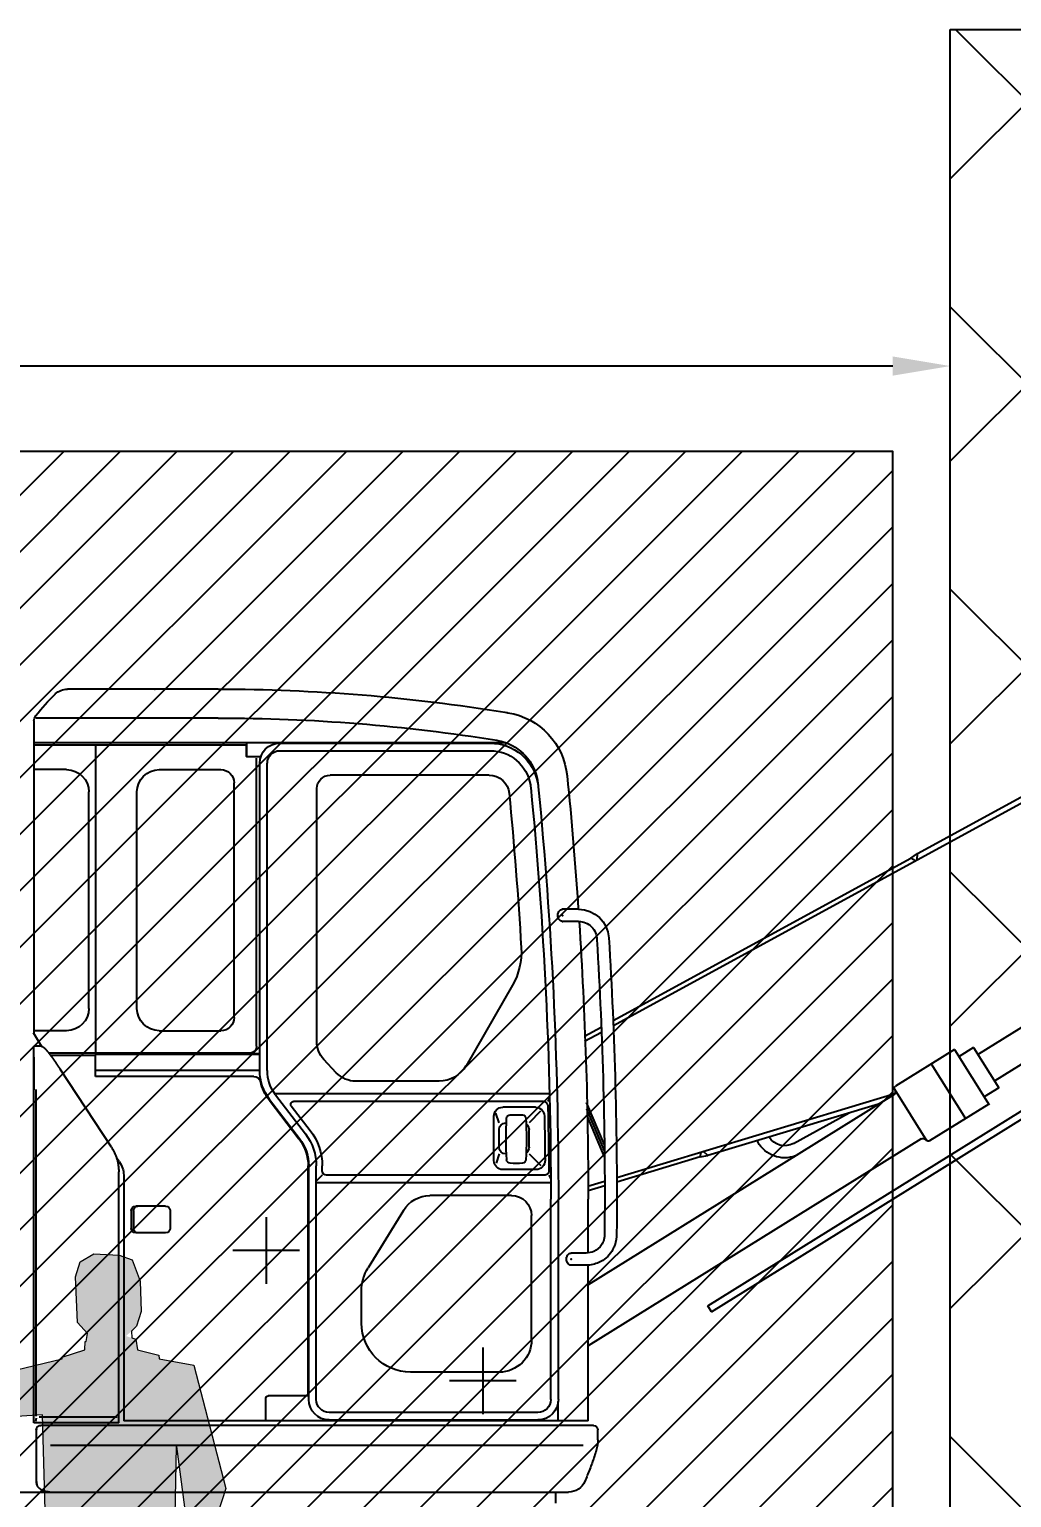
# Model space of a CAD drawing. Header units: metres. Extents: x 668617 to 675126, y 2286318 to 2293677.
# Drawn here: x 672213.424 to 672216.495, y 2287824.052 to 2287828.647 of the extents above; entities that cross this region are included whole.
import ezdxf

# ---------------------------------------------------------------- set-up
doc = ezdxf.new("R2010")
doc.units = ezdxf.units.M
doc.header["$MEASUREMENT"] = 0
doc.linetypes.add('CONTINUA', pattern=[0])
for name, color, linetype in [('DMTG_SECCIONES_VIALES', 250, 'Continuous'), ('ESTACIÓN', 7, 'Continuous'), ('PERSONA', 7, 'CONTINUA'), ('PERSONAS HATCH', 254, 'Continuous')]:
    doc.layers.add(name, color=color, linetype=linetype)
doc.styles.get("Standard").update_dxf_attribs({"font": 'arial.ttf'})
doc.dimstyles.get("Standard").update_dxf_attribs({"dimtxt": 0.18, "dimasz": 0.18, "dimexe": 0.18, "dimexo": 0.0625, "dimgap": 0.09, "dimtad": 0, "dimtih": 1, "dimtoh": 1, "dimdec": 4, "dimzin": 0, "dimdsep": 46, "dimtxsty": 'Standard', "dimcen": 0.09, "dimadec": 0, "dimazin": 0, "dimtfac": 1, "dimtdec": 4, "dimtofl": 0, "dimtmove": 0, "dimatfit": 3, "dimfxl": 1, "dimtolj": 1, "dimtzin": 0, "dimarcsym": 0})

# ---------------------------------------------------------------- blocks, each defined once
blk = doc.blocks.new('*D448')
at = {"layer": 'Defpoints', "color": 0, "transparency": 16777216}
for p in [(672216.3035, 2287827.5932), (672208.0435, 2287822.5467), (672216.3035, 2287822.5467)]:
    blk.add_point(p, dxfattribs=at)
at = {"layer": 'DMTG_SECCIONES_VIALES', "color": 0, "lineweight": -2, "transparency": 16777216}
for p, q in [((672208.0435, 2287822.6092), (672208.0435, 2287827.7732)), ((672216.3035, 2287822.6092), (672216.3035, 2287827.7732)), ((672208.2235, 2287827.5932), (672211.8497, 2287827.5932)), ((672216.1235, 2287827.5932), (672212.4974, 2287827.5932))]:
    blk.add_line(p, q, dxfattribs=at)
at = {"layer": 'DMTG_SECCIONES_VIALES', "color": 0, "transparency": 16777216}
for points in [[(672208.2235, 2287827.6232), (672208.2235, 2287827.5632), (672208.0435, 2287827.5932)], [(672216.1235, 2287827.6232), (672216.1235, 2287827.5632), (672216.3035, 2287827.5932)]]:
    blk.add_solid(points, dxfattribs=at)
at = {"layer": 'DMTG_SECCIONES_VIALES', "color": 0, "transparency": 16777216, "insert": (672212.1735, 2287827.5932), "char_height": 0.18, "attachment_point": 5}
blk.add_mtext('\\A1;8.26', dxfattribs=at)
blk = doc.blocks.new('veh contruccion')
at = {"color": 0}
for p, q in [((-0.2092, 2.7467), (0.1311, 2.7467)), ((-0.2092, 2.6814), (0.2028, 2.6814)), ((0.2068, 2.6747), (0.2068, 2.6261)), ((0.2068, 2.6261), (-0.8579, 2.6261)), ((-0.3479, 2.6246), (-0.823, 2.6246)), ((-0.2734, 2.5944), (-0.2734, 2.6261)), ((-0.273, 2.5944), (-0.273, 2.6211)), ((0.068, 2.6211), (-0.273, 2.6211)), ((0.0637, 2.6261), (-0.27, 2.6261)), ((0.2006, 2.6261), (0.0634, 2.6261)), ((0.068, 2.6211), (0.068, 1.9197)), ((0.2068, 2.6211), (0.068, 2.6211)), ((0.2068, 2.6462), (0.2068, 1.97)), ((-0.3479, 2.6075), (-0.823, 2.6075)), ((-0.305, 2.5934), (-0.274, 2.5934)), ((-0.2958, 1.9398), (-0.2958, 2.591)), ((-0.3199, 1.885), (-0.3199, 2.5796)), ((-0.3029, 1.885), (-0.3029, 2.5796)), ((-0.0758, 2.5648), (-0.2151, 2.5648)), ((0.1332, 2.5648), (0.2068, 2.5648)), ((-0.8208, 2.5523), (-0.4617, 2.5523)), ((-0.4316, 1.9513), (-0.4316, 2.5222)), ((-0.2452, 2.0051), (-0.2452, 2.5347)), ((-1.101, 1.9866), (-2.035, 2.4965)), ((-1.7875, 2.3752), (-2.0292, 2.5071)), ((-0.0256, 2.0252), (-0.0256, 2.5146)), ((0.0829, 2.0252), (0.0829, 2.5146)), ((-1.7872, 2.3613), (-1.7875, 2.3752)), ((-1.7729, 2.3649), (-1.7875, 2.3752)), ((-1.7828, 2.3589), (-1.7729, 2.3649)), ((-1.1005, 1.9978), (-1.7729, 2.3649)), ((-1.0225, 2.2493), (-0.9865, 2.2493)), ((-0.9758, 2.2359), (-0.9758, 2.2354)), ((-1.0225, 2.222), (-0.9865, 2.222)), ((-2.1979, 2.0919), (-1.9255, 1.9223)), ((-0.8732, 2.0776), (-0.7684, 1.8961)), ((-1.9627, 1.8626), (-2.2351, 2.0322)), ((-1.3226, 1.34), (-2.3718, 1.9932)), ((-1.3143, 1.3533), (-2.3167, 1.9773)), ((-1.0362, 1.9513), (-1.0742, 1.972)), ((-1.0357, 1.9625), (-1.0737, 1.9832)), ((-0.0758, 1.975), (-0.2151, 1.975)), ((0.1332, 1.975), (0.2068, 1.975)), ((0.1896, 1.9398), (0.2079, 1.97)), ((-1.9141, 1.9369), (-1.9709, 1.8457)), ((-1.8714, 1.933), (-1.9493, 1.8079)), ((-1.9141, 1.9369), (-1.8816, 1.9167)), ((-1.8714, 1.933), (-1.7376, 1.8497)), ((0.1719, 1.9248), (-0.2807, 1.9248)), ((0.1896, 1.9398), (0.2069, 1.9398)), ((0.2069, 1.0897), (0.2069, 1.9398)), ((-1.8186, 1.9001), (-1.8956, 1.7764)), ((-0.4754, 1.8802), (-0.4476, 1.9103)), ((-0.3029, 1.9227), (-0.2958, 1.923)), ((-0.3029, 1.9216), (0.068, 1.9216)), ((-0.2958, 1.923), (0.068, 1.923)), ((0.068, 1.8719), (0.068, 1.9197)), ((0.1686, 1.9197), (0.068, 1.9197)), ((0.2068, 1.9151), (0.2068, 1.8413)), ((-0.7075, 1.8609), (-0.5197, 1.8609)), ((0.068, 1.8861), (-0.3029, 1.8861)), ((-0.2897, 1.8719), (0.068, 1.8719)), ((0.0319, 1.7117), (0.1476, 1.8879)), ((-1.9709, 1.8457), (-1.9384, 1.8254)), ((-1.736, 1.8427), (-1.8079, 1.7272)), ((-1.1087, 1.6436), (-1.7367, 1.8329)), ((-1.7325, 1.8293), (-1.0442, 1.4008)), ((-0.9569, 1.8323), (-0.3369, 1.8323)), ((-0.3385, 1.8301), (-0.406, 1.7418)), ((0.2016, 1.3845), (0.2016, 1.842)), ((-1.9484, 1.8093), (-1.8146, 1.726)), ((-1.6996, 1.8091), (-1.3145, 1.6931)), ((-1.0809, 1.7036), (-1.0411, 1.7988)), ((-1.0807, 1.717), (-1.0407, 1.8127)), ((-0.9571, 1.8232), (-0.9529, 1.8152)), ((-0.9431, 1.8152), (-0.3788, 1.8152)), ((-0.9367, 1.7936), (-0.9108, 1.767)), ((-0.9253, 1.8021), (-0.8513, 1.8021)), ((-0.374, 1.8055), (-0.4166, 1.7499)), ((-0.325, 1.8197), (-0.3925, 1.7314)), ((-0.3239, 1.8189), (-0.3914, 1.7306)), ((-1.5074, 1.7204), (-1.6335, 1.7892)), ((-1.081, 1.6903), (-1.0414, 1.785)), ((-0.8597, 1.767), (-0.8583, 1.767)), ((-0.8432, 1.767), (-0.8357, 1.789)), ((-0.8312, 1.6816), (-0.8312, 1.782)), ((-1.8096, 1.7282), (-1.8094, 1.7286)), ((-1.7955, 1.7312), (-1.0442, 1.2635)), ((-1.4258, 1.726), (-1.4272, 1.7234)), ((-0.9108, 1.7117), (-0.9108, 1.7519)), ((-0.8432, 1.7117), (-0.8432, 1.7519)), ((-1.3145, 1.6931), (-1.3044, 1.7026)), ((-1.2969, 1.6899), (-1.3145, 1.6931)), ((-1.2969, 1.6899), (-1.2996, 1.7011)), ((-0.9108, 1.6966), (-0.9376, 1.6706)), ((-0.8597, 1.6966), (-0.8583, 1.6966)), ((-0.8432, 1.6966), (-0.8362, 1.6761)), ((-1.2969, 1.6899), (-1.1088, 1.6332)), ((-0.9268, 1.6615), (-0.8513, 1.6615)), ((-0.4437, 1.6584), (-0.4437, 1.6696)), ((-0.4305, 1.142), (-0.4305, 1.6696)), ((-0.4134, 1.142), (-0.4134, 1.6696)), ((-0.412, 1.15), (-0.412, 1.6696)), ((0.0146, 1.6793), (0.02, 1.6863)), ((-1.0437, 1.624), (-1.0814, 1.6354)), ((-0.9553, 1.6484), (-0.9598, 1.6404)), ((-0.9598, 1.6313), (-0.4305, 1.6313)), ((-0.9452, 1.6484), (-0.4538, 1.6484)), ((-0.4437, 1.6484), (-0.4305, 1.6351)), ((0.0043, 1.6488), (0.0043, 1.0937)), ((0.0154, 1.0897), (0.0154, 1.6566)), ((-1.0815, 1.6249), (-1.0438, 1.6136)), ((-1.0442, 1.473), (-1.0442, 1.5945)), ((-0.977, 1.142), (-0.977, 1.5945)), ((-0.9599, 1.142), (-0.9599, 1.5945)), ((-0.8712, 1.6027), (-0.6871, 1.6027)), ((-0.6272, 1.5692), (-0.5474, 1.4395)), ((-0.1005, 1.5686), (-0.1005, 1.5284)), ((-0.0904, 1.5787), (-0.0228, 1.5787)), ((-0.0178, 1.5686), (-0.0178, 1.5284)), ((-0.0127, 1.5686), (-0.0127, 1.5284)), ((-0.9165, 1.2771), (-0.9165, 1.5575)), ((-0.3172, 1.5539), (-0.3172, 1.4032)), ((-0.0904, 1.5184), (-0.0228, 1.5184)), ((-1.0399, 1.4728), (-1.0058, 1.4728)), ((-0.995, 1.4593), (-0.995, 1.4589)), ((-0.3925, 1.4786), (-0.2418, 1.4786)), ((-1.0442, 1.0937), (-1.0442, 1.4456)), ((-1.0399, 1.4454), (-1.0057, 1.4454)), ((-0.5325, 1.3143), (-0.5325, 1.3869)), ((0.2016, 1.1043), (0.2016, 1.3845)), ((-1.3226, 1.34), (-1.3143, 1.3533)), ((-0.8065, 1.2595), (-0.8065, 1.1088)), ((-0.8431, 1.2038), (-0.643, 1.2038)), ((-0.8819, 1.1842), (-0.7312, 1.1842)), ((-0.9767, 1.0937), (-0.9767, 1.1373)), ((-0.4134, 1.15), (-0.3217, 1.15)), ((-0.3167, 1.0937), (-0.3167, 1.145)), ((0.0154, 1.142), (0.0154, 1.156)), ((-0.9307, 1.1128), (-0.4596, 1.1128)), ((-0.9307, 1.0957), (-0.4596, 1.0957)), ((0.0194, 1.1018), (0.1953, 1.1018)), ((0.2019, 1.0999), (0.2032, 1.0925)), ((-1.0661, 1.0507), (-1.0661, 1.0736)), ((-1.056, 1.0837), (0.1915, 1.0837)), ((-1.0442, 1.0937), (-0.9548, 1.0937)), ((-1.0442, 1.0937), (0.0043, 1.0937)), ((0.0154, 1.0897), (0.2069, 1.0897)), ((0.2015, 1.0507), (0.2015, 1.0736)), ((0.2015, 0.9575), (0.2015, 1.0736)), ((-1.0331, 1.0385), (0.1698, 1.0385)), ((1.2471, 0.933), (-0.9998, 0.933)), ((-0.9714, 0.9078), (-0.9714, 0.933))]:
    blk.add_line(p, q, dxfattribs=at)
for centre, radius, start, end in [((-0.2092, -1.2727), 4.0194, 90, 99.2651), ((0.1311, 2.7065), 0.0402, 46.7348, 90), ((-0.1169, 2.4431), 0.4019, 37.34, 46.7348), ((-0.8367, 2.5346), 0.1608, 99.3594, 174.3126), ((-0.8367, 2.5346), 0.1608, 99.3594, 174.3126), ((-0.2092, -1.2727), 4.0194, 99.2651, 99.3594), ((-0.2092, -1.2727), 4.0194, 99.3119, 99.3594), ((0.1867, 2.6747), 0.0201, 0, 37.34), ((-0.2092, -1.2727), 3.9541, 90, 99.1536), ((-0.8207, 2.5219), 0.1105, 109.6688, 174.3791), ((-0.823, 2.5156), 0.109, 90, 170.5751), ((-0.8207, 2.5219), 0.1105, 99.1536, 109.3586), ((-0.3479, 2.5796), 0.045, 0, 90), ((-0.823, 2.5156), 0.0919, 90, 170.5751), ((-0.3479, 2.5796), 0.0279, 0, 90), ((-0.2745, 2.5944), 0.001, 270, 0), ((-0.274, 2.5944), 0.001, 270, 0), ((-0.2151, 2.5347), 0.0301, 90, 180), ((-0.0758, 2.5146), 0.0502, 0, 90), ((0.1332, 2.5146), 0.0502, 90, 180), ((8.6023, 1.5945), 9.6465, 174.31259, 176.10785), ((8.6023, 1.5945), 9.5792, 174.41859, 180.00001), ((8.6023, 1.5945), 9.5622, 174.41859, 180.00001), ((-0.823, 2.5156), 0.109, 170.5751, 174.4186), ((-0.823, 2.5156), 0.109, 170.5751, 174.4186), ((-0.823, 2.5156), 0.0919, 170.5751, 174.4186), ((-0.8208, 2.5071), 0.0452, 90, 174.4682), ((-0.4617, 2.5222), 0.0301, 0, 90), ((8.6023, 1.5945), 9.5123, 174.46818, 176.57976), ((-1.0225, 2.1808), 0.0685, 89.9753, 176.4748), ((-0.9865, 2.2406), 0.00866, 58.5658, 90), ((-0.9865, 2.2306), 0.00866, 270.0414, 301.4342), ((-0.988, 2.2382), 0.0116, 32.3251, 58.5658), ((-0.988, 2.2331), 0.0116, 301.4342, 327.6749), ((-0.9917, 2.2359), 0.0159, 0, 32.3251), ((-0.9917, 2.2354), 0.0159, 327.6749, 0), ((-1.0225, 2.1808), 0.0413, 89.9753, 180.5562), ((8.6023, 1.5945), 9.6465, 176.27067, 180.00001), ((8.4133, 1.5995), 9.5221, 176.47478, 180.49622), ((8.4133, 1.5995), 9.4948, 176.49251, 180.50955), ((-0.7427, 2.153), 0.1507, 176.5798, 210), ((-0.0758, 2.0252), 0.0502, 270, 0), ((0.1332, 2.0252), 0.0502, 180, 270), ((-0.2151, 2.0051), 0.0301, 180, 270), ((-0.4919, 1.9513), 0.0603, 317.2208, 0), ((-0.2807, 1.9398), 0.0151, 180, 270), ((4.3507, -1.278), 5.2637, 142.5368, 142.5511), ((4.3351, -1.2988), 5.264, 142.2392, 142.2534), ((4.3171, -1.3221), 5.2641, 141.9044, 141.9186), ((4.2978, -1.3466), 5.2642, 141.5511, 141.5653), ((4.2755, -1.3736), 5.2636, 141.1564, 141.1706), ((4.3183, -1.4588), 5.3504, 140.7185, 140.7325), ((4.29, -1.493), 5.3504, 140.2298, 140.2438), ((4.2569, -1.5321), 5.3503, 139.6665, 139.6805), ((0.2595, 1.8612), 0.1068, 138.676, 139.3766), ((0.2483, 1.8711), 0.0919, 137.8644, 138.6784), ((0.2386, 1.8799), 0.0788, 136.9209, 137.8704), ((0.2284, 1.8894), 0.0649, 135.7611, 136.9146), ((0.2196, 1.898), 0.0526, 134.3445, 135.7677), ((0.2111, 1.9067), 0.0404, 132.4972, 134.3494), ((0.2048, 1.9136), 0.031, 130.0688, 132.5354), ((3.741, -2.4235), 5.627, 129.1897, 129.1966), ((3.7225, -2.6865), 5.8219, 127.40622, 127.41286), ((0.1952, 1.9255), 0.0157, 123.9881, 126.457), ((0.1934, 1.9282), 0.0125, 120.8752, 123.9852), ((0.1918, 1.931), 0.00926, 116.7233, 120.9039), ((0.1906, 1.9332), 0.0067, 111.0291, 116.8024), ((0.1899, 1.9352), 0.00464, 102.7388, 111.079), ((0.1896, 1.9366), 0.00314, 90.552, 102.8059), ((-0.7075, 1.9312), 0.0703, 210, 270), ((4.5375, -1.0355), 5.2742, 146.3029, 146.3169), ((4.527, -1.0323), 5.2636, 146.2551, 146.2693), ((4.5259, -1.0348), 5.2641, 146.2111, 146.2253), ((4.5217, -1.0404), 5.2638, 146.1212, 146.1354), ((4.5212, -1.0418), 5.2641, 146.0918, 146.106), ((4.5177, -1.0468), 5.264, 146.0111, 146.0253), ((4.516, -1.0493), 5.264, 145.9634, 145.9776), ((4.5125, -1.0543), 5.2639, 145.8827, 145.8969), ((4.509, -1.0593), 5.2638, 145.8019, 145.8161), ((4.4629, -1.0345), 5.2118, 145.7284, 145.7426), ((4.5031, -1.0681), 5.2639, 145.6588, 145.673), ((4.499, -1.0743), 5.264, 145.5634, 145.5776), ((4.4961, -1.0787), 5.2641, 145.4919, 145.5061), ((4.492, -1.0843), 5.2639, 145.4019, 145.4161), ((4.4872, -1.0905), 5.2635, 145.3028, 145.317), ((4.4831, -1.098), 5.2644, 145.1965, 145.2107), ((4.4778, -1.1042), 5.2636, 145.0936, 145.1078), ((4.4743, -1.111), 5.2646, 144.9965, 145.0107), ((4.4684, -1.1179), 5.2637, 144.8844, 144.8986), ((4.4624, -1.1265), 5.2638, 144.7559, 144.7701), ((4.4571, -1.1352), 5.2645, 144.6313, 144.6455), ((4.45, -1.1438), 5.2637, 144.4952, 144.5094), ((4.4434, -1.1531), 5.2638, 144.3575, 144.3718), ((4.4363, -1.1636), 5.2641, 144.2053, 144.2195), ((4.4285, -1.1747), 5.2643, 144.0438, 144.058), ((4.4196, -1.1864), 5.264, 143.8692, 143.8834), ((4.41, -1.1987), 5.2635, 143.6854, 143.6996), ((4.4005, -1.2129), 5.2642, 143.4855, 143.4997), ((4.3891, -1.2276), 5.2639, 143.2685, 143.2827), ((4.4139, -1.2701), 5.3093, 143.0471, 143.0611), ((4.3651, -1.2596), 5.264, 142.8055, 142.8197), ((-0.5197, 1.9212), 0.0603, 270, 317.2208), ((-0.4104, 1.885), 0.0904, 322.604, 0), ((-0.4104, 1.885), 0.1075, 322.604, 0), ((-0.4104, 1.885), 0.1089, 322.604, 346.8471), ((-0.2897, 1.8568), 0.0151, 90, 166.8471), ((4.5425, -1.0093), 5.2639, 146.6698, 146.684), ((4.5045, -0.9875), 5.2201, 146.6268, 146.6413), ((4.5384, -1.0157), 5.264, 146.5597, 146.5739), ((4.4916, -0.9883), 5.2098, 146.5125, 146.527), ((4.535, -1.0208), 5.2639, 146.4643, 146.4785), ((4.5139, -1.0118), 5.2413, 146.4042, 146.4184), ((4.531, -1.0271), 5.2641, 146.3542, 146.3684), ((-1.7403, 1.8454), 0.00502, 328.098, 58.098), ((-1.7272, 1.8378), 0.01, 148.098, 238.098), ((8.6023, 1.5945), 9.5578, 178.73579, 179.61627), ((-0.9431, 1.8052), 0.01, 90, 178.7358), ((-0.9253, 1.782), 0.0201, 90, 178.8724), ((-0.8513, 1.782), 0.0201, 0, 90), ((-0.3788, 1.8092), 0.00603, 322.604, 90), ((8.6023, 1.5945), 9.5495, 178.87235, 179.47658), ((-0.8957, 1.7519), 0.0151, 124.3282, 180), ((0.1001, 1.7318), 1.0048, 177.4009, 182.761), ((-0.8957, 1.777), 0.00804, 92.6459, 177.4009), ((-0.8822, 1.4839), 0.3015, 87.2557, 92.6459), ((-0.8681, 1.777), 0.00804, 2.5977, 87.2557), ((-1.8639, 1.7318), 1.0048, 357.2403, 2.5977), ((-0.8583, 1.7519), 0.0151, 0, 90), ((-1.812, 1.7302), 0.00502, 238.098, 328.098), ((-1.7994, 1.7219), 0.01, 58.098, 148.098), ((-1.4875, 1.7569), 0.0416, 241.3686, 327.6119), ((-0.3116, 1.6696), 0.1322, 142.604, 180), ((-0.3116, 1.6696), 0.1189, 142.604, 180), ((-0.3116, 1.6696), 0.1018, 142.604, 180), ((-0.3116, 1.6696), 0.1005, 142.604, 180), ((-1.4875, 1.7569), 0.0689, 249.1163, 331.3686), ((-0.8957, 1.7117), 0.0151, 180, 235.6719), ((-0.8583, 1.7117), 0.0151, 270, 0), ((0.1159, 1.6566), 0.1004, 159.191, 163.356), ((0.116, 1.6565), 0.1006, 155.0303, 159.1879), ((0.1157, 1.6566), 0.1003, 150.8614, 155.0314), ((0.1161, 1.6565), 0.1007, 146.7099, 150.8641), ((-0.9452, 1.6584), 0.01, 179.6163, 270), ((-0.9268, 1.6816), 0.0201, 179.4766, 270), ((-0.8956, 1.6838), 0.00804, 182.761, 267.3799), ((-0.8822, 1.9769), 0.3015, 267.3799, 272.7186), ((-0.8682, 1.6838), 0.00804, 272.7186, 357.2403), ((-0.8513, 1.6816), 0.0201, 270, 0), ((-0.4538, 1.6584), 0.01, 270, 0), ((0.0545, 1.6488), 0.0502, 142.5913, 180), ((0.1159, 1.6565), 0.1005, 175.8365, 179.9992), ((0.1158, 1.6565), 0.1004, 171.6738, 175.839), ((0.1161, 1.6565), 0.1006, 167.5175, 171.6742), ((0.1159, 1.6565), 0.1005, 163.3522, 167.5144), ((-0.8712, 1.5575), 0.0452, 90, 180), ((-0.6871, 1.5324), 0.0703, 31.6058, 90), ((-0.0904, 1.5686), 0.01, 90, 180), ((-0.0278, 1.5686), 0.01, 0, 90), ((-0.0228, 1.5686), 0.01, 0, 90), ((-0.0904, 1.5284), 0.01, 180, 270), ((-0.0278, 1.5284), 0.01, 270, 0), ((-0.0228, 1.5284), 0.01, 270, 0), ((-1.0361, 1.5148), 0.0724, 178.2614, 200.184), ((-1.0361, 1.5148), 0.0451, 180.5851, 200.184), ((-1.0428, 1.5131), 0.0382, 201.1939, 214.1275), ((-1.0428, 1.5131), 0.0655, 200.9797, 213.7507), ((-1.0406, 1.5131), 0.0674, 212.6927, 245.6432), ((-1.0406, 1.5131), 0.0401, 212.3301, 245.6432), ((-1.0399, 1.5135), 0.0407, 245.0033, 269.9933), ((-1.0057, 1.4641), 0.00866, 58.5658, 90), ((-1.0072, 1.4616), 0.0116, 32.3251, 58.5658), ((-1.0109, 1.4593), 0.0159, 0, 32.3251), ((-1.0399, 1.5135), 0.0681, 245.1316, 269.9933), ((-1.0057, 1.4541), 0.00866, 270, 301.4342), ((-1.0072, 1.4566), 0.0116, 301.4342, 327.6749), ((-1.0109, 1.4589), 0.0159, 327.6749, 0), ((-0.633, 1.3869), 0.1005, 0, 31.6058), ((-0.643, 1.3143), 0.1105, 270, 0), ((-0.8431, 1.2771), 0.0734, 180, 270), ((-0.9307, 1.142), 0.0462, 180, 270), ((-0.9307, 1.142), 0.0291, 180, 270), ((-0.4596, 1.142), 0.0462, 270, 0), ((-0.4596, 1.142), 0.0291, 270, 0), ((-0.3217, 1.145), 0.00502, 0, 90), ((-1.056, 1.0736), 0.01, 90, 180), ((0.1915, 1.0736), 0.0101, 84.0026, 89.9919), ((0.1915, 1.0737), 0.01, 77.9999, 84.0119), ((0.1915, 1.0736), 0.0101, 72.0194, 77.9988), ((0.1915, 1.0737), 0.00999, 65.9844, 72.0172), ((0.1915, 1.0736), 0.0101, 60.0103, 65.9947), ((0.1915, 1.0736), 0.01, 53.9865, 59.9975), ((0.1915, 1.0736), 0.0101, 48.0046, 54.0012), ((0.1914, 1.0736), 0.0101, 42.011, 47.9913), ((0.1915, 1.0737), 0.01, 35.9947, 42.017), ((0.1915, 1.0736), 0.01, 30.0019, 36.0055), ((0.1915, 1.0736), 0.0101, 24.0007, 29.9922), ((0.1915, 1.0736), 0.0101, 18.0087, 23.995), ((0.1915, 1.0736), 0.00999, 11.9812, 18.0188), ((0.1914, 1.0736), 0.0101, 5.9971, 11.9767), ((0.1915, 1.0736), 0.0101, 0.0157, 6.0134), ((-0.9857, 1.0507), 0.0804, 180, 197.2157), ((-0.297, 1.2711), 0.8035, 197.6916, 198.7548), ((-0.297, 1.271), 0.8035, 198.7544, 199.8176), ((-0.2962, 1.2713), 0.8044, 199.8179, 200.8799), ((-0.2965, 1.2712), 0.804, 200.8793, 201.9417), ((-0.2965, 1.2712), 0.804, 201.9426, 203.0051), ((-0.9998, 0.9731), 0.0402, 202.9699, 270), ((0.1714, 0.976), 0.0431, 269.9986, 272.0163), ((0.1714, 0.9754), 0.0424, 272.0139, 274.0639), ((0.1715, 0.9743), 0.0413, 274.0633, 276.1674), ((0.1716, 0.973), 0.0401, 276.1673, 278.3363), ((0.1718, 0.9717), 0.0387, 278.3358, 280.5821), ((0.1721, 0.9704), 0.0374, 280.5806, 282.9065), ((0.1724, 0.969), 0.0359, 282.9097, 285.3296), ((0.1727, 0.9677), 0.0346, 285.3295, 287.8389), ((0.1731, 0.9665), 0.0333, 287.8381, 290.4476), ((0.1735, 0.9655), 0.0322, 290.4473, 293.1439), ((0.174, 0.9643), 0.031, 293.1453, 295.9481), ((0.1745, 0.9633), 0.0299, 295.9488, 298.8574), ((0.175, 0.9623), 0.0287, 298.8512, 301.8797), ((0.1757, 0.9612), 0.0275, 301.8835, 305.0495), ((0.1764, 0.9603), 0.0263, 305.05, 308.3514), ((0.1767, 0.9599), 0.0258, 308.3419, 311.3958), ((0.1773, 0.9592), 0.0249, 311.3964, 314.5498), ((0.1777, 0.9588), 0.0243, 314.5524, 317.7929), ((0.1782, 0.9583), 0.0237, 317.7947, 321.1199), ((0.1787, 0.958), 0.023, 321.1136, 324.5271), ((0.179, 0.9577), 0.0226, 324.5357, 328.0144), ((0.1795, 0.9574), 0.0221, 328.0108, 331.5717), ((0.1796, 0.9573), 0.0219, 331.5755, 335.1683), ((0.1792, 0.9575), 0.0223, 335.192, 338.714), ((0.1801, 0.9572), 0.0214, 338.7023, 342.3751), ((0.1798, 0.9573), 0.0217, 342.3823, 346.0125), ((0.1796, 0.9573), 0.0219, 346.017, 349.6018), ((0.1789, 0.9574), 0.0226, 349.5994, 353.0827), ((0.1789, 0.9574), 0.0226, 353.0858, 356.5693), ((0.1787, 0.9575), 0.0228, 356.5572, 0.0061)]:
    blk.add_arc(centre, radius, start, end, dxfattribs=at)
for p in [(-0.0659, 2.7467), (-0.9865, 2.2493), (-0.9865, 2.2356), (-0.9865, 2.222), (-1.0057, 1.4591), (-0.0659, 0.933), (-0.0659, 0.933), (-0.0659, 0.933)]:
    blk.add_point(p, dxfattribs=at)
blk = doc.blocks.new('PeopleS18')
at = {"layer": 'PERSONAS HATCH', "linetype": 'Continuous'}
h = blk.add_hatch(color=256, dxfattribs=at)
h.paths.add_polyline_path([(162.9, 1038.3), (121, 820.3), (119.8, 352.1), (100.6, 91), (109, 88.6), (67.1, 50.3), (9.6, 40.7), (0, 0), (94.6, 2.4), (188, 0), (253.9, -1.2), (253.9, 32.3), (247.9, 69.5), (268.2, 73), (328.1, 767.6), (367.6, 85), (374.8, 83.8), (370, 47.9), (370, 2.4), (498.2, 0), (499.4, 34.7), (489.8, 80.2), (511.3, 77.8), (530.5, 415.5), (553.3, 831.1), (546.1, 856.2), (596.4, 955.6), (664.6, 1158), (580.8, 1502.9), (485, 1522.1), (483.8, 1531.7), (425.1, 1547.2), (420.3, 1577.2), (393.4, 1586.2), (422.7, 1613.1), (435.9, 1653.8), (434.7, 1738.8), (413.2, 1798.7), (377.2, 1811.9), (306.6, 1816.7), (268.2, 1795.1), (255.1, 1753.2), (258.7, 1626.3), (286.2, 1595.1), (279.1, 1550), (214.4, 1530.5), (214.4, 1525.7), (87.4, 1496.9), (-99.4, 1482.6), (-391.6, 1486.1), (-392.8, 1477.8), (-439.5, 1487.3), (-531.7, 1482.6), (-535.3, 1463.4), (-491, 1461), (-474.2, 1411.9), (-425.1, 1398.7), (-388, 1399.9), (-384.4, 1387.9), (-59.9, 1359.2), (158.1, 1370)])
h.paths.add_polyline_path([(529.3, 1276.6), (549.7, 1107.7), (519.7, 990.4)], flags=16)
at = {"color": 7, "lineweight": 0}
for points in [[(434.7, 1738.8), (435.9, 1653.8), (422.7, 1613.1), (408.4, 1599.9), (409.6, 1580.8), (420.3, 1577.2), (425.1, 1547.2), (483.8, 1531.7), (485, 1522.1), (580.8, 1502.9), (664.6, 1158), (596.4, 955.6), (546.1, 856.2), (553.3, 831.1), (530.5, 415.5), (511.3, 77.8), (489.8, 80.2), (499.4, 34.7), (498.2, 0), (370, 2.4), (370, 47.9), (374.8, 83.8), (367.6, 85), (328.1, 767.6), (268.2, 73), (247.9, 69.5), (253.9, 32.3), (253.9, -1.2), (188, 0), (94.6, 2.4), (0, 0), (9.6, 40.7), (67.1, 50.3), (109, 88.6), (100.6, 91), (119.8, 352.1), (121, 820.3), (162.9, 1038.3), (158.1, 1370), (-59.9, 1359.2), (-384.4, 1387.9), (-388, 1399.9), (-425.1, 1398.7), (-474.2, 1411.9), (-491, 1461), (-535.3, 1463.4), (-531.7, 1482.6), (-439.5, 1487.3), (-392.8, 1477.8), (-391.6, 1486.1), (-99.4, 1482.6), (87.4, 1496.9), (214.4, 1525.7), (214.4, 1530.5), (277.8, 1549.6), (279, 1572.4), (282.6, 1572.4), (286.2, 1595.1), (258.7, 1626.3), (255.1, 1753.2), (268.2, 1795.1), (306.6, 1816.7), (377.2, 1811.9), (413.2, 1798.7), (434.7, 1738.8)], [(529.3, 1276.6), (549.7, 1107.7), (519.7, 990.4), (529.3, 1276.6)], [(529.3, 1276.6), (549.7, 1107.7), (519.7, 990.4), (529.3, 1276.6), (529.3, 1276.6)]]:
    blk.add_lwpolyline(points, dxfattribs=at)
at = {"layer": 'PERSONA', "color": 7, "lineweight": 0}
blk.add_lwpolyline([(434.7, 1738.8), (435.9, 1653.8), (422.7, 1613.1), (408.4, 1599.9), (409.6, 1580.8), (420.3, 1577.2), (425.1, 1547.2), (483.8, 1531.7), (485, 1522.1), (580.8, 1502.9), (664.6, 1158), (596.4, 955.6), (546.1, 856.2), (553.3, 831.1), (530.5, 415.5), (511.3, 77.8), (489.8, 80.2), (499.4, 34.7), (498.2, 0), (370, 2.4), (370, 47.9), (374.8, 83.8), (367.6, 85), (328.1, 767.6), (268.2, 73), (247.9, 69.5), (253.9, 32.3), (253.9, -1.2), (188, 0), (94.6, 2.4), (0, 0), (9.6, 40.7), (67.1, 50.3), (109, 88.6), (100.6, 91), (119.8, 352.1), (121, 820.3), (162.9, 1038.3), (158.1, 1370), (-59.9, 1359.2), (-384.4, 1387.9), (-388, 1399.9), (-425.1, 1398.7), (-474.2, 1411.9), (-491, 1461), (-535.3, 1463.4), (-531.7, 1482.6), (-439.5, 1487.3), (-392.8, 1477.8), (-391.6, 1486.1), (-99.4, 1482.6), (87.4, 1496.9), (214.4, 1525.7), (214.4, 1530.5), (277.8, 1549.6), (279, 1572.4), (282.6, 1572.4), (286.2, 1595.1), (258.7, 1626.3), (255.1, 1753.2), (268.2, 1795.1), (306.6, 1816.7), (377.2, 1811.9), (413.2, 1798.7), (434.7, 1738.8), (434.7, 1738.8)], dxfattribs=at)
blk = doc.blocks.new('A$C14822504')
at = {"layer": 'PERSONA', "xscale": 0.0009999999892897904, "yscale": 0.0009999999892897904, "zscale": 0.0009999999892897904}
blk.add_blockref('PeopleS18', (0.5353, 0.0012), dxfattribs=at)
blk = doc.blocks.new('Banderero 1')
at = {"layer": 'ESTACIÓN', "true_color": 0xf26722}
h = blk.add_hatch(color=30, dxfattribs=at)
h.dxf.hatch_style = 1
h.paths.add_polyline_path([(-29.19, 54.03), (-26.61, 45.88), (-23.18, 46.35), (-17.92, 48.91), (-14.46, 49.06), (-16.02, 56.38), (-19.13, 57.48), (-24.93, 54.47)])
at = {"layer": 'ESTACIÓN'}
h = blk.add_hatch(color=252, dxfattribs=at)
h.dxf.hatch_style = 1
h.paths.add_polyline_path([(-13.68, 44.96), (-13.29, 44.98), (-13.04, 44.93), (-13.82, 49.09), (-15.39, 56.41), (-16.02, 56.38), (-14.46, 49.06)])
h.paths.add_polyline_path([(-12.7, 39.78), (-12.07, 39.8), (-12.54, 42.31), (-12.86, 42.3), (-13.2, 42.39)])
blk.add_lwpolyline([(-29.19, 54.03), (-24.93, 54.47), (-19.13, 57.48), (-16.02, 56.38), (-14.46, 49.06), (-17.92, 48.91), (-23.18, 46.35), (-26.61, 45.88), (-29.19, 54.03)], dxfattribs=at)
blk.add_lwpolyline([(-15.39, 56.41), (-13.82, 49.09), (-12.07, 39.8), (-12.7, 39.78), (-14.46, 49.06), (-16.02, 56.38)], close=True, dxfattribs=at)
at = {"xscale": 30.24292728832366, "yscale": 30.24292728832366, "zscale": 30.24292728832366}
blk.add_blockref('A$C14822504', (-16.19, -0.04), dxfattribs=at)

msp = doc.modelspace()

# ---------------------------------------------------------------- hatches: boundary and pattern name
at = {"layer": 'DMTG_SECCIONES_VIALES', "true_color": 0x939598}
h = msp.add_hatch(dxfattribs=at)
h.set_pattern_fill('ANSI37', color=252, scale=5)
h.set_pattern_definition([(45, (671855.92045, 2287752.4066), (-0.4419417, 0.4419417), []), (135, (671855.92045, 2287752.4066), (-0.4419417, -0.4419417), [])])
h.paths.add_polyline_path([(672191.25355, 2287822.79673), (672196.25355, 2287822.79673), (672196.25355, 2287828.64673), (672191.25355, 2287828.64673)])
h.paths.add_polyline_path([(672216.30355, 2287822.79673), (672221.30355, 2287822.79673), (672221.30355, 2287828.64673), (672216.30355, 2287828.64673)])
at = {"layer": 'DMTG_SECCIONES_VIALES'}
h = msp.add_hatch(dxfattribs=at)
h.set_pattern_fill('ANSI31', color=51)
h.set_pattern_definition([(45, (672091.9349, 2287769.89963), (-0.08838835, 0.08838835), [])])
h.paths.add_polyline_path([(672208.04355, 2287827.32603), (672208.04355, 2287822.54673), (672210.94355, 2287822.54673), (672210.94355, 2287822.79673), (672216.12355, 2287822.79673), (672216.12355, 2287827.32603)])

# ---------------------------------------------------------------- linework, layer by layer
for p, q in [((672216.30355, 2287822.79673), (672216.30355, 2287828.64673)), ((672216.30355, 2287828.64673), (672221.30355, 2287828.64673))]:
    msp.add_line(p, q, dxfattribs=at)
at = {"layer": 'DMTG_SECCIONES_VIALES', "color": 51}
msp.add_lwpolyline([(672208.04355, 2287827.32603), (672208.04355, 2287822.54673), (672210.94355, 2287822.54673), (672210.94355, 2287822.79673), (672216.12355, 2287822.79673), (672216.12355, 2287827.32603)], close=True, dxfattribs=at)

# ---------------------------------------------------------------- block references
at = {"layer": 'DMTG_SECCIONES_VIALES', "xscale": -1.385324631642285, "yscale": 1.385324631642285, "zscale": 1.385324631642285}
msp.add_blockref('veh contruccion', (672213.72452, 2287822.77729), dxfattribs=at)
at = {"layer": 'DMTG_SECCIONES_VIALES', "xscale": 0.03717031077166142, "yscale": 0.03717031077166142, "zscale": 0.03717031077166142, "rotation": 0.7971614638068548}
msp.add_blockref('Banderero 1', (672213.30862, 2287822.76881), dxfattribs=at)

# ---------------------------------------------------------------- dimensions: what is measured, and where the dimension line sits
at = {"layer": 'DMTG_SECCIONES_VIALES'}
dim = msp.add_linear_dim(base=(672216.30355, 2287827.59324), p1=(672208.04355, 2287822.54673), p2=(672216.30355, 2287822.54673), dimstyle='Standard', override={"dimdec": 2}, dxfattribs=at)
dim.commit()
dim.dimension.update_dxf_attribs({"geometry": '*D448', "text_midpoint": (672212.17355, 2287827.59324)})

doc.saveas('drawing.dxf')
